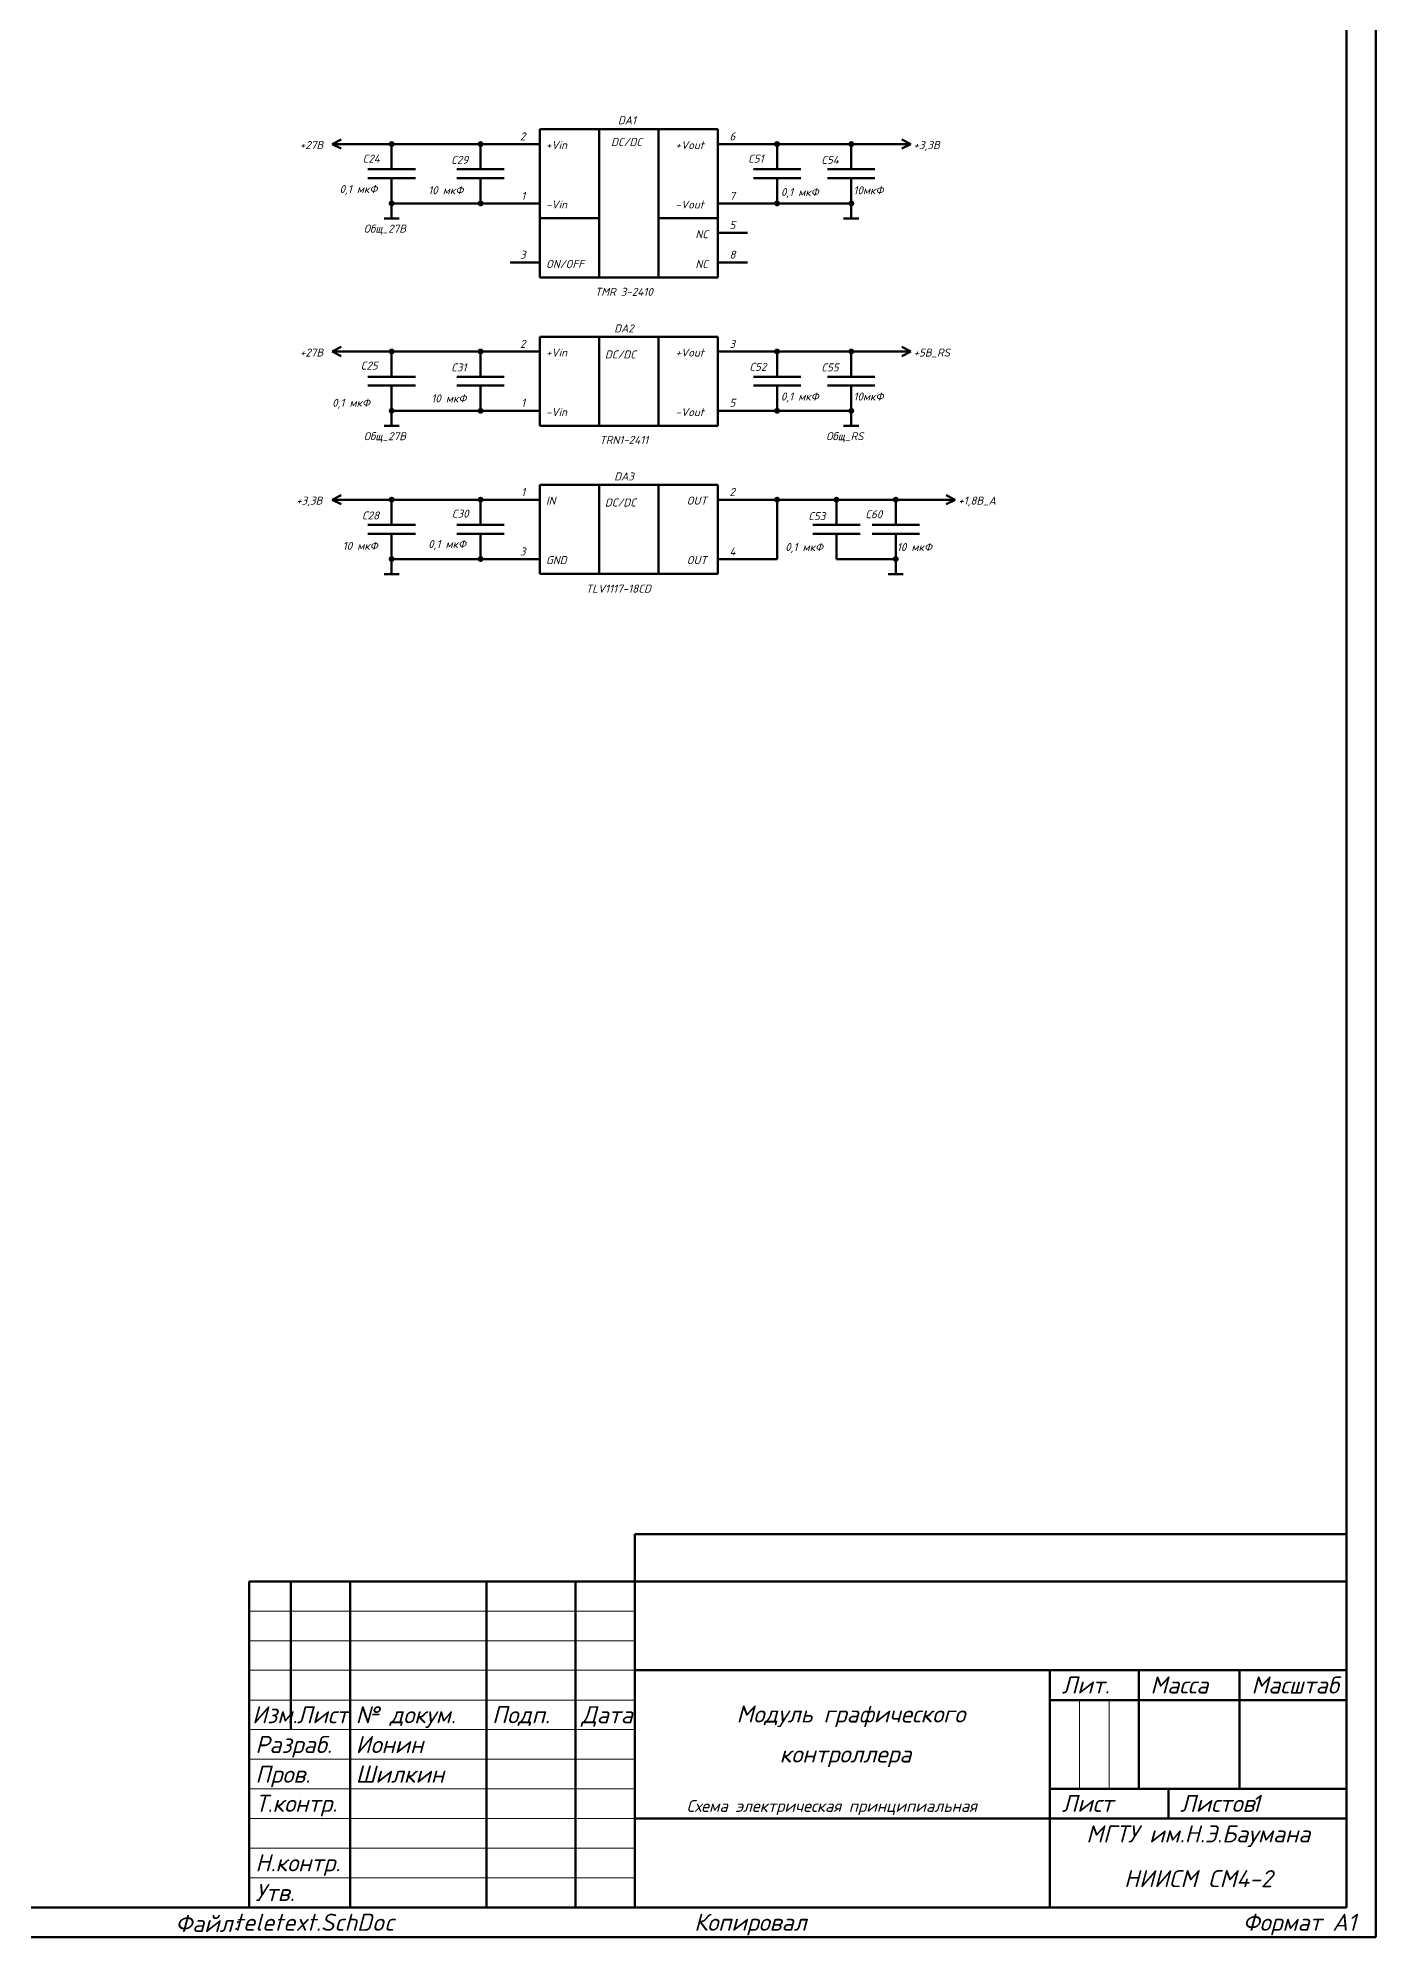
# Model space of a CAD drawing. Header units: inches. Extents: x -26 to 1942, y -380 to 599.
# Drawn here: x 589 to 814.7, y 5.2 to 325.6 of the extents above; entities that cross this region are included whole.
import ezdxf
from ezdxf.enums import TextEntityAlignment as Align

# ---------------------------------------------------------------- set-up
doc = ezdxf.new("R2010")
doc.units = ezdxf.units.IN
for name, color, linetype, lineweight in [('OSN25', 2, 'Continuous', 20), ('OSN50', 3, 'Continuous', 50), ('TEXT', 1, 'Continuous', 30)]:
    doc.layers.add(name, color=color, linetype=linetype, lineweight=lineweight)
doc.styles.add('ISOCPEUR0', font='isocpeur.ttf', dxfattribs={"height": 2.87999})

msp = doc.modelspace()

# ---------------------------------------------------------------- hatches: boundary and pattern name
at = {"layer": 'OSN50'}
h = msp.add_hatch(color=256, dxfattribs=at)
edge = h.paths.add_edge_path()
edge.add_arc((648.67, 307.73), 0.5, 0, 360)
h = msp.add_hatch(color=256, dxfattribs=at)
edge = h.paths.add_edge_path()
edge.add_arc((663.67, 307.73), 0.5, 0, 360)
h = msp.add_hatch(color=256, dxfattribs=at)
edge = h.paths.add_edge_path()
edge.add_arc((713.66, 307.73), 0.5, 0, 360)
h = msp.add_hatch(color=256, dxfattribs=at)
edge = h.paths.add_edge_path()
edge.add_arc((726.18, 307.73), 0.5, 0, 360)
h = msp.add_hatch(color=256, dxfattribs=at)
edge = h.paths.add_edge_path()
edge.add_arc((648.67, 297.72), 0.5, 0, 360)
h = msp.add_hatch(color=256, dxfattribs=at)
edge = h.paths.add_edge_path()
edge.add_arc((663.67, 297.72), 0.5, 0, 360)
h = msp.add_hatch(color=256, dxfattribs=at)
edge = h.paths.add_edge_path()
edge.add_arc((713.66, 297.72), 0.5, 0, 360)
h = msp.add_hatch(color=256, dxfattribs=at)
edge = h.paths.add_edge_path()
edge.add_arc((726.18, 297.72), 0.5, 0, 360)
h = msp.add_hatch(color=256, dxfattribs=at)
edge = h.paths.add_edge_path()
edge.add_arc((648.67, 272.74), 0.5, 0, 360)
h = msp.add_hatch(color=256, dxfattribs=at)
edge = h.paths.add_edge_path()
edge.add_arc((663.67, 272.74), 0.5, 0, 360)
h = msp.add_hatch(color=256, dxfattribs=at)
edge = h.paths.add_edge_path()
edge.add_arc((713.66, 272.74), 0.5, 0, 360)
h = msp.add_hatch(color=256, dxfattribs=at)
edge = h.paths.add_edge_path()
edge.add_arc((726.18, 272.74), 0.5, 0, 360)
h = msp.add_hatch(color=256, dxfattribs=at)
edge = h.paths.add_edge_path()
edge.add_arc((648.67, 262.73), 0.5, 0, 360)
h = msp.add_hatch(color=256, dxfattribs=at)
edge = h.paths.add_edge_path()
edge.add_arc((663.67, 262.73), 0.5, 0, 360)
h = msp.add_hatch(color=256, dxfattribs=at)
edge = h.paths.add_edge_path()
edge.add_arc((713.66, 262.73), 0.5, 0, 360)
h = msp.add_hatch(color=256, dxfattribs=at)
edge = h.paths.add_edge_path()
edge.add_arc((726.18, 262.73), 0.5, 0, 360)
h = msp.add_hatch(color=256, dxfattribs=at)
edge = h.paths.add_edge_path()
edge.add_arc((648.67, 247.73), 0.5, 0, 360)
h = msp.add_hatch(color=256, dxfattribs=at)
edge = h.paths.add_edge_path()
edge.add_arc((663.67, 247.73), 0.5, 0, 360)
h = msp.add_hatch(color=256, dxfattribs=at)
edge = h.paths.add_edge_path()
edge.add_arc((713.66, 247.73), 0.5, 0, 360)
h = msp.add_hatch(color=256, dxfattribs=at)
edge = h.paths.add_edge_path()
edge.add_arc((723.67, 247.73), 0.5, 0, 360)
h = msp.add_hatch(color=256, dxfattribs=at)
edge = h.paths.add_edge_path()
edge.add_arc((733.67, 247.73), 0.5, 0, 360)
h = msp.add_hatch(color=256, dxfattribs=at)
edge = h.paths.add_edge_path()
edge.add_arc((648.67, 237.72), 0.5, 0, 360)
h = msp.add_hatch(color=256, dxfattribs=at)
edge = h.paths.add_edge_path()
edge.add_arc((663.67, 237.72), 0.5, 0, 360)
h = msp.add_hatch(color=256, dxfattribs=at)
edge = h.paths.add_edge_path()
edge.add_arc((733.67, 237.72), 0.5, 0, 360)

# ---------------------------------------------------------------- linework, layer by layer
at = {"layer": 'OSN25'}
for p, q in [((814.65, 599.21), (814.65, 5.24)), ((624.66, 60.24), (689.67, 60.24)), ((624.66, 55.23), (689.67, 55.23)), ((624.66, 50.24), (689.67, 50.24)), ((624.66, 45.22), (689.67, 45.22)), ((764.67, 45.22), (764.67, 30.22)), ((769.66, 45.22), (769.66, 30.22)), ((624.66, 40.23), (689.67, 40.23)), ((624.66, 35.24), (689.67, 35.24)), ((624.66, 30.22), (689.67, 30.22)), ((624.66, 25.23), (689.67, 25.23)), ((624.66, 20.24), (689.67, 20.24)), ((624.66, 15.22), (689.67, 15.22)), ((814.65, 5.24), (-26.35, 5.24))]:
    msp.add_line(p, q, dxfattribs=at)
at = {"layer": 'OSN50'}
for p, q in [((814.65, 5.24), (814.65, 599.21)), ((814.65, 599.21), (814.65, 5.24)), ((814.65, 5.24), (814.65, 599.21)), ((809.66, 594.22), (809.66, 10.23)), ((638.64, 307.73), (640.15, 308.49)), ((638.64, 307.73), (640.15, 306.97)), ((641.17, 307.73), (638.64, 307.73)), ((648.67, 307.73), (641.17, 307.73)), ((648.67, 303.62), (648.67, 307.73)), ((663.67, 307.73), (648.67, 307.73)), ((663.67, 303.62), (663.67, 307.73)), ((668.66, 307.73), (663.67, 307.73)), ((673.68, 307.73), (668.66, 307.73)), ((673.68, 285.23), (673.68, 310.24)), ((703.68, 310.24), (673.68, 310.24)), ((683.66, 310.24), (683.66, 285.23)), ((693.67, 285.23), (693.67, 310.24)), ((703.68, 285.23), (703.68, 310.24)), ((703.68, 307.73), (708.67, 307.73)), ((713.66, 307.73), (708.67, 307.73)), ((713.66, 303.62), (713.66, 307.73)), ((726.18, 307.73), (713.66, 307.73)), ((726.18, 303.62), (726.18, 307.73)), ((733.67, 307.73), (726.18, 307.73)), ((733.67, 307.73), (736.21, 307.73)), ((736.21, 307.73), (734.69, 308.49)), ((736.21, 307.73), (734.69, 306.97)), ((652.67, 303.47), (644.67, 303.47)), ((644.67, 301.98), (652.67, 301.98)), ((648.67, 301.82), (648.67, 297.72)), ((667.67, 303.47), (659.67, 303.47)), ((659.67, 301.98), (667.67, 301.98)), ((663.67, 301.82), (663.67, 297.72)), ((717.66, 303.47), (709.66, 303.47)), ((709.66, 301.98), (717.66, 301.98)), ((713.66, 301.82), (713.66, 297.72)), ((730.17, 303.47), (722.18, 303.47)), ((722.18, 301.98), (730.17, 301.98)), ((726.18, 301.82), (726.18, 297.72)), ((647.39, 295.18), (649.92, 295.18)), ((648.67, 297.72), (648.67, 295.18)), ((663.67, 297.72), (648.67, 297.72)), ((668.66, 297.72), (663.67, 297.72)), ((673.68, 297.72), (668.66, 297.72)), ((683.66, 295.24), (673.68, 295.24)), ((703.68, 295.24), (693.67, 295.24)), ((703.68, 297.72), (708.67, 297.72)), ((713.66, 297.72), (708.67, 297.72)), ((726.18, 297.72), (713.66, 297.72)), ((724.89, 295.18), (727.43, 295.18)), ((726.18, 297.72), (726.18, 295.18)), ((703.68, 292.73), (708.67, 292.73)), ((673.68, 287.74), (668.66, 287.74)), ((703.68, 285.23), (673.68, 285.23)), ((703.68, 287.74), (708.67, 287.74)), ((638.64, 272.74), (640.15, 273.5)), ((638.64, 272.74), (640.15, 271.95)), ((641.17, 272.74), (638.64, 272.74)), ((648.67, 272.74), (641.17, 272.74)), ((648.67, 268.64), (648.67, 272.74)), ((663.67, 272.74), (648.67, 272.74)), ((663.67, 268.64), (663.67, 272.74)), ((668.66, 272.74), (663.67, 272.74)), ((673.68, 272.74), (668.66, 272.74)), ((673.68, 275.22), (673.68, 260.22)), ((703.68, 275.22), (673.68, 275.22)), ((683.66, 260.22), (683.66, 275.22)), ((693.67, 260.22), (693.67, 275.22)), ((703.68, 260.22), (703.68, 275.22)), ((703.68, 272.74), (708.67, 272.74)), ((713.66, 272.74), (708.67, 272.74)), ((713.66, 268.64), (713.66, 272.74)), ((726.18, 272.74), (713.66, 272.74)), ((726.18, 268.64), (726.18, 272.74)), ((733.67, 272.74), (726.18, 272.74)), ((733.67, 272.74), (736.21, 272.74)), ((736.21, 272.74), (734.69, 273.5)), ((736.21, 272.74), (734.69, 271.95)), ((652.67, 268.48), (644.67, 268.48)), ((644.67, 266.99), (652.67, 266.99)), ((648.67, 266.83), (648.67, 262.73)), ((667.67, 268.48), (659.67, 268.48)), ((659.67, 266.99), (667.67, 266.99)), ((663.67, 266.83), (663.67, 262.73)), ((717.66, 268.48), (709.66, 268.48)), ((709.66, 266.99), (717.66, 266.99)), ((713.66, 266.83), (713.66, 262.73)), ((730.17, 268.48), (722.18, 268.48)), ((722.18, 266.99), (730.17, 266.99)), ((726.18, 266.83), (726.18, 262.73)), ((648.67, 262.73), (648.67, 260.2)), ((663.67, 262.73), (648.67, 262.73)), ((668.66, 262.73), (663.67, 262.73)), ((673.68, 262.73), (668.66, 262.73)), ((703.68, 262.73), (708.67, 262.73)), ((713.66, 262.73), (708.67, 262.73)), ((726.18, 262.73), (713.66, 262.73)), ((726.18, 262.73), (726.18, 260.2)), ((647.39, 260.2), (649.92, 260.2)), ((673.68, 260.22), (703.68, 260.22)), ((724.89, 260.2), (727.43, 260.2)), ((673.68, 250.24), (673.68, 235.24)), ((703.68, 250.24), (673.68, 250.24)), ((683.66, 235.24), (683.66, 250.24)), ((693.67, 235.24), (693.67, 250.24)), ((703.68, 235.24), (703.68, 250.24)), ((638.64, 247.73), (640.15, 248.49)), ((638.64, 247.73), (640.15, 246.97)), ((641.17, 247.73), (638.64, 247.73)), ((641.17, 247.73), (648.67, 247.73)), ((648.67, 243.63), (648.67, 247.73)), ((648.67, 247.73), (663.67, 247.73)), ((663.67, 243.63), (663.67, 247.73)), ((663.67, 247.73), (668.66, 247.73)), ((673.68, 247.73), (668.66, 247.73)), ((703.68, 247.73), (708.67, 247.73)), ((713.66, 247.73), (708.67, 247.73)), ((713.66, 237.72), (713.66, 247.73)), ((713.66, 247.73), (723.67, 247.73)), ((723.67, 243.63), (723.67, 247.73)), ((723.67, 247.73), (733.67, 247.73)), ((733.67, 243.63), (733.67, 247.73)), ((733.67, 247.73), (741.17, 247.73)), ((741.17, 247.73), (743.71, 247.73)), ((743.71, 247.73), (742.19, 248.49)), ((743.71, 247.73), (742.19, 246.97)), ((652.67, 243.47), (644.67, 243.47)), ((644.67, 241.98), (652.67, 241.98)), ((648.67, 241.83), (648.67, 237.72)), ((667.67, 243.47), (659.67, 243.47)), ((659.67, 241.98), (667.67, 241.98)), ((663.67, 241.83), (663.67, 237.72)), ((727.66, 243.47), (719.67, 243.47)), ((719.67, 241.98), (727.66, 241.98)), ((723.67, 241.83), (723.67, 237.72)), ((737.67, 243.47), (729.68, 243.47)), ((729.68, 241.98), (737.67, 241.98)), ((733.67, 241.83), (733.67, 237.72)), ((648.67, 237.72), (648.67, 235.19)), ((648.67, 237.72), (663.67, 237.72)), ((663.67, 237.72), (668.66, 237.72)), ((673.68, 237.72), (668.66, 237.72)), ((703.68, 237.72), (708.67, 237.72)), ((708.67, 237.72), (713.66, 237.72)), ((733.67, 237.72), (723.67, 237.72)), ((733.67, 237.72), (733.67, 235.19)), ((647.39, 235.19), (649.92, 235.19)), ((673.68, 235.24), (703.68, 235.24)), ((732.39, 235.19), (734.93, 235.19)), ((689.67, 65.24), (689.67, 73.23)), ((689.67, 73.23), (809.66, 73.23)), ((624.66, 65.24), (809.66, 65.24)), ((624.66, 10.23), (624.66, 65.24)), ((631.66, 65.24), (631.66, 40.23)), ((641.67, 65.24), (641.67, 10.23)), ((664.66, 65.24), (664.66, 10.23)), ((679.66, 65.24), (679.66, 10.23)), ((689.67, 65.24), (689.67, 10.23)), ((689.67, 50.24), (809.66, 50.24)), ((759.68, 50.24), (759.68, 10.23)), ((774.67, 50.24), (774.67, 30.22)), ((791.66, 50.24), (791.66, 30.22)), ((759.68, 45.22), (809.66, 45.22)), ((759.68, 30.22), (809.66, 30.22)), ((779.67, 30.22), (779.67, 25.23)), ((689.67, 25.23), (809.66, 25.23)), ((-6.33, 10.23), (809.66, 10.23)), ((-26.35, 5.24), (814.65, 5.24)), ((814.65, 5.24), (-26.35, 5.24)), ((-26.35, 5.24), (814.65, 5.24))]:
    msp.add_line(p, q, dxfattribs=at)

# ---------------------------------------------------------------- texts
at = {"layer": 'TEXT', "style": 'ISOCPEUR0', "oblique": 15}
for s, height, p in [('DA1', 1.35, (686.82, 311.07)), ('+27В', 1.35, (633.2, 306.89)), ('2', 1.35, (670.31, 308.35)), ('+Vin', 1.35, (674.7, 306.89)), ('DC/DC', 1.35, (685.67, 307.41)), ('+Vout', 1.35, (696.54, 306.89)), ('6', 1.35, (705.64, 308.35)), ('+3,3В', 1.35, (736.68, 306.89)), ('C24', 1.35, (643.76, 304.59)), ('C29', 1.35, (658.7, 304.38)), ('C51', 1.35, (708.77, 304.59)), ('C54', 1.35, (721.11, 304.38)), ('0,1 мкФ', 1.35, (639.89, 299.47)), ('10 мкФ', 1.35, (654.84, 299.26)), ('1', 1.35, (670.52, 298.32)), ('-Vin', 1.35, (674.7, 296.86)), ('-Vout', 1.35, (696.54, 296.86)), ('7', 1.35, (705.64, 298.32)), ('0,1 мкФ', 1.35, (714.31, 298.95)), ('10мкФ', 1.35, (726.54, 299.26)), ('5', 1.35, (705.64, 293.41)), ('Общ_27В', 1.35, (643.97, 292.78)), ('NC', 1.35, (699.89, 291.84)), ('3', 1.35, (670.31, 288.39)), ('8', 1.35, (705.64, 288.39)), ('ON/OFF', 1.35, (674.7, 286.82)), ('NC', 1.35, (699.89, 286.82)), ('TMR 3-2410', 1.35, (682.95, 282.12)), ('DA2', 1.35, (686.19, 275.95)), ('+27В', 1.35, (633.2, 271.88)), ('2', 1.35, (670.31, 273.34)), ('+Vin', 1.35, (674.7, 271.88)), ('DC/DC', 1.35, (684.63, 271.56)), ('+Vout', 1.35, (696.54, 271.88)), ('3', 1.35, (705.64, 273.34)), ('+5В_RS', 1.35, (736.68, 271.88)), ('C25', 1.35, (643.44, 269.68)), ('C31', 1.35, (658.7, 269.37)), ('C52', 1.35, (708.98, 269.47)), ('C55', 1.35, (721.11, 269.37)), ('0,1 мкФ', 1.35, (638.64, 263.41)), ('10 мкФ', 1.35, (655.36, 264.14)), ('1', 1.35, (670.52, 263.41)), ('-Vin', 1.35, (674.7, 261.84)), ('-Vout', 1.35, (696.54, 261.84)), ('5', 1.35, (705.64, 263.41)), ('0,1 мкФ', 1.35, (714.31, 264.46)), ('10мкФ', 1.35, (726.54, 264.46)), ('Общ_27В', 1.35, (643.97, 257.77)), ('TRN1-2411', 1.35, (683.72, 257.14)), ('Общ_RS', 1.35, (721.94, 257.77)), ('DA3', 1.35, (686.19, 250.97)), ('+3,3В', 1.35, (632.57, 246.9)), ('1', 1.35, (670.52, 248.36)), ('IN', 1.35, (674.7, 246.9)), ('DC/DC', 1.35, (684.63, 246.58)), ('OUT', 1.35, (698.42, 246.9)), ('2', 1.35, (705.64, 248.36)), ('+1,8В_A', 1.35, (744.21, 246.9)), ('C28', 1.35, (643.65, 244.39)), ('C30', 1.35, (658.81, 244.7)), ('C53', 1.35, (718.91, 244.28)), ('C60', 1.35, (728.53, 244.6)), ('10 мкФ', 1.35, (640.41, 239.27)), ('0,1 мкФ', 1.35, (654.84, 239.58)), ('0,1 мкФ', 1.35, (715.04, 239.06)), ('10 мкФ', 1.35, (733.86, 239.06)), ('3', 1.35, (670.31, 238.32)), ('GND', 1.35, (674.7, 236.86)), ('OUT', 1.35, (698.42, 236.86)), ('4', 1.35, (705.64, 238.32)), ('TLV1117-18CD', 1.35, (681.42, 232.05)), ('Лит.', 2.88, (761.66, 46.32)), ('Масса', 2.88, (776.61, 46.32)), ('Масштаб', 2.88, (793.65, 46.32)), ('Изм.', 2.88, (625.15, 41.3)), ('Лист', 2.88, (632.68, 41.3)), ('№ докум.', 2.88, (642.61, 41.3)), ('Подп.', 2.88, (665.6, 41.3)), ('Дата', 2.88, (680.65, 41.3)), ('Модуль графического', 2.88, (706.82, 41.43)), ('Разраб.', 2.88, (625.68, 36.28)), ('Ионин', 2.88, (642.61, 36.28)), ('контроллера', 2.88, (714.09, 34.68)), ('Пров.', 2.88, (625.68, 31.27)), ('Шилкин', 2.88, (642.61, 31.27)), ('Т.контр.', 2.88, (625.68, 26.35)), ('Лист', 2.88, (761.66, 26.35)), ('Листов', 2.88, (781.63, 26.35)), ('1', 2.88, (793.65, 26.35)), ('Схема электрическая принципиальная', 2, (698.42, 26.35)), ('Н.контр.', 2.88, (625.68, 16.32)), ('Утв.', 2.88, (625.68, 11.3)), ('Файл:', 2.88, (612.19, 6.08)), ('teletext.SchDoc', 2.88, (622.12, 6.29)), ('Копировал', 2.88, (699.68, 6.29)), ('Формат А1', 2.88, (792.18, 6.29))]:
    msp.add_text(s, height=height, dxfattribs=at).set_placement(p)
for s, p in [('МГТУ им.Н.Э.Баумана', (784.68, 22.64)), ('НИИСМ СМ4-2', (784.68, 15.09))]:
    msp.add_text(s, height=2.88, dxfattribs=at).set_placement(p, align=Align.MIDDLE_CENTER)

doc.saveas('drawing.dxf')
